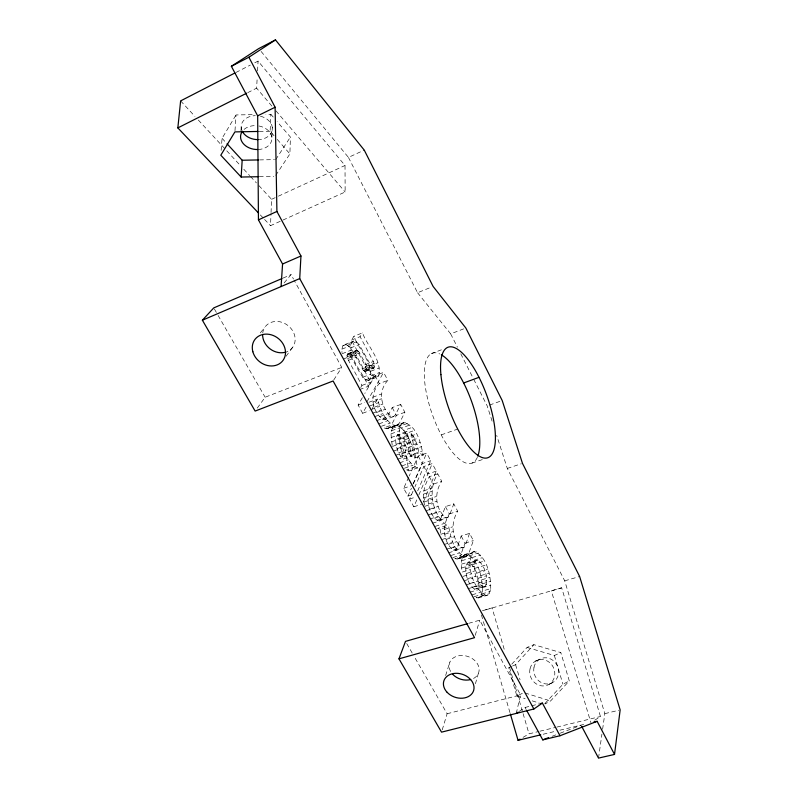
<?xml version="1.0" encoding="UTF-8"?>
<svg xmlns="http://www.w3.org/2000/svg" width="798" height="798" viewBox="0 0 798 798"><rect width="100%" height="100%" fill="white"/><g stroke="black" fill="none" stroke-linecap="round" stroke-linejoin="round"><path stroke-width="0.6" stroke-dasharray="3.99 2.99" d="M275.739 175.37L289.903 153.914L290.412 137.066L277.125 121.595M254.762 62.803L258.073 61.097L345.015 165.475L345.145 191.999L270.512 225.684L271.001 213.704M271.051 212.497L271.579 199.32L257.265 183.819M271.879 137.416L272.288 127.471M274.083 135.78L270.133 131.241L270.861 114.314L265.884 114.403M490.74 588.595C490.69 575.508 487.548 557.632 474.67 551.528L473.074 551.947C465.443 564.625 473.014 589.283 486.381 595.607L489.224 593.722L490.74 588.595L482.361 591.069L480.795 596.196L479.488 597.572L476.127 597.782L484.615 595.298M482.361 591.069C482.411 578.011 479.239 560.086 466.291 554.121L464.675 554.54C459.927 558.899 461.513 566.4 462.172 572.096L470.69 569.503M271.919 106.104L256.627 88.169L257.225 77.097M257.555 70.942L258.073 61.097M240.976 131.151L241.355 124.927M234.991 130.682L236.028 114.952L254.692 114.613M221.156 150.393L222.053 138.333L236.028 114.952M445.414 506.63L449.334 513.942C442.232 525.024 442.581 541.593 453.294 550.151L455.429 550.161L456.915 548.136L461.184 536.007L469.533 533.373L473.374 540.565L468.246 554.919L465.244 556.585C453.813 552.136 450.8 537.333 448.656 526.51C432.356 516.246 426.99 490.241 437.743 473.822L441.733 481.304C434.092 492.316 435.06 508.825 445.623 517.463L447.818 517.593L449.344 515.678L453.793 503.887L445.414 506.63L440.845 518.431L439.289 520.356L437.075 520.236C426.411 511.668 425.563 495.059 433.324 484.137L441.733 481.304M424.706 505.224C421.534 495.448 424.346 485.344 429.324 476.685L437.743 473.822M486.361 584.395C487.538 575.867 484.875 565.842 478.012 560.306L467.568 562.939L466.132 565.024C464.825 573.553 467.528 583.757 474.541 589.163L485.004 586.53L486.361 584.395L477.952 586.889L476.576 589.034M477.952 586.889C479.199 578.39 476.526 568.346 469.633 562.869L467.568 562.939M485.004 586.53L482.999 586.65C476.027 581.173 473.334 570.999 474.571 562.44L475.977 560.356M417.464 467.987C407.997 463.548 404.037 452.705 401.125 443.369C399.968 436.875 397.055 427.04 403.628 422.601C417.164 425.374 420.746 443.379 423.189 455.139L414.701 458.092L410.342 455.798L407.04 443.269L402.99 436.895L408.845 470.96L417.464 467.987L411.499 433.853L395.658 439.538C395.768 446.641 398.142 453.813 402.791 459.229L411.429 456.217L407.08 431.389L397.344 434.94L395.658 439.538M598.52 758.1L601.931 734.07M602.61 729.262L604.834 713.651L564.715 580.834L507.309 468.436L496.685 435.399M392.197 445.304L390.95 433.873L392.257 428.356L395.08 425.693L403.628 422.601M469.533 533.373L465.374 545.493L463.917 547.518L461.803 547.498C451.189 538.869 450.73 522.391 457.703 511.219L453.793 503.887M407.08 431.389L405.913 431.868C401.873 439.718 406.421 449.703 411.429 456.217M516.256 713.412L520.555 694.908L479.748 620.176L468.975 623.248M396.556 425.643L392.456 424.775L383.768 427.918L387.908 428.775L396.556 425.643L399.529 422.96L404.875 412.267L400.706 404.456L395.269 415.05L393.474 416.636L391 416.097C380.576 407 377.793 391.14 387.838 380.347L383.579 372.377L375.06 375.639L364.786 393.494M393.474 416.636L384.836 419.788L382.342 419.269C371.788 410.202 369.145 394.302 379.319 383.569L387.838 380.347M360.706 387.539L361.933 385.444L347.539 358.611L347 355.26L348.008 353.694L349.933 354.841L359.898 372.915L362.781 377.235L365.674 379.858L368.237 380.546L376.856 377.255L378.731 375.828C382.262 359.898 367.549 346.711 362.491 332.886L353.933 336.297L351.469 340.098L364.776 364.806L366.033 368.377L365.793 371.04L365.165 371.539L363.299 370.402L353.404 352.367L350.492 347.978L347.539 345.305L344.876 344.536L342.831 345.863L341.843 349.175L342.003 352.606M368.237 380.546L370.132 379.11C373.793 363.22 358.98 350.063 353.933 336.297M475.418 683.776L478.301 673.592M365.165 371.539L373.773 368.227L374.631 365.065L373.354 361.474L360.078 336.666L362.491 332.886M359.479 389.624L368.247 386.292C363.16 372.187 347.549 358.661 351.569 342.392L353.584 341.075L356.217 341.863L359.15 344.556L370.95 365.554L373.773 368.227M475.229 635.348L479.748 620.176M368.247 386.292L370.651 382.132L357.075 356.965L355.828 353.384L356.068 350.741L356.726 350.262L358.631 351.419L371.449 373.913L374.322 376.556L376.856 377.255M442.232 729.841L447.109 713.751L414.192 656.495M445.623 675.517L449.863 662.121M461.184 536.007L465.035 543.179L459.778 557.533L458.381 558.8L454.85 558.79L463.389 556.146M423.529 501.653L436.287 471.099L432.267 463.578L423.848 466.481L415 486.71M413.035 491.199L409.593 499.069L413.833 506.82L417.224 498.89M418.83 495.019L432.267 463.578M417.683 490.9L430.721 460.675L426.671 453.094L418.242 456.037L409.204 476.047M412.945 484.187L426.671 453.094M408.706 477.154L403.688 488.276L407.958 496.077L411.419 488.236M413.394 483.748L422.292 463.588L430.721 460.675M404.875 412.267L396.397 415.359L390.93 426.072L387.908 428.775M400.706 404.456L392.217 407.579L386.671 418.202L384.836 419.788M372.038 408.995L377.544 399.04C380.057 408.626 384.087 418.85 392.456 424.775M367 401.723L383.579 372.377M362.362 397.693L358.132 405.045L362.641 413.264L366.571 406.292M333.764 379.948L341.744 367.399L294.063 280.088M275.719 159.61L290.412 137.066M257.275 408.107L265.136 397.234L341.744 367.399M286.023 356.297L292.936 346.921M260.298 332.916L264.717 327.449M284.158 282.891L291.08 274.622L293.464 278.991M511.787 664.175L527.079 647.427L533.892 644.684L560.824 652.604L569.303 680.933L550.58 700.953L544.924 704.026M512.585 665.981L515.598 664.684L533.892 644.684M544.805 703.656L562.939 684.245L569.303 680.933M519.189 711.427L525.054 707.467L538.919 703.976M594.739 720.225L600.455 716.494L561.662 587.817L482.75 610.689M523.039 737.372L529.024 733.841L538.71 731.487M235.949 72.468L250.333 65.077M549.014 684.375L552.894 682.41M247.749 92.648L256.627 88.169M511.588 666.41L508.575 667.707L516.895 696.055L523.817 692.624M261.106 51.441L348.447 157.415L364.247 150.104M271.579 199.32L277.235 196.717M278.362 196.188L345.015 165.475M527.079 647.427L554.351 655.497L560.824 652.604M535.438 661.153L539.418 659.397M283.13 278.053L291.08 274.622M348.447 157.415L417.563 292.736L430.89 287.34M397.344 434.94L398.531 434.461L402.791 459.229M351.469 340.098L360.078 336.666M344.876 344.536L353.584 341.075M342.831 345.863L351.569 342.392M347.539 345.305L356.217 341.863M341.843 349.175L350.601 345.704M350.492 347.978L359.15 344.556M342.053 353.753L350.841 350.292M348.008 353.694L356.726 350.262M347.339 354.172L356.068 350.741M348.916 353.943L357.624 350.512M347 355.26L355.738 351.828M349.933 354.841L358.631 351.419M347.08 356.826L355.828 353.384M343.399 359.03L352.197 355.579M350.911 356.307L359.609 352.896M347.539 358.611L356.287 355.18M348.327 360.387L357.075 356.965M364.776 364.806L373.354 361.474M365.574 366.601L374.162 363.29M417.563 292.736L450.68 333.883L463.678 328.866M369.404 366.083L377.943 362.781M362.312 368.885L370.95 365.554M366.033 368.377L374.631 365.065M363.299 370.402L371.928 367.08M366.122 369.923L374.711 366.611M364.287 371.309L372.915 367.988M365.793 371.04L374.392 367.728M370.721 371.24L379.279 367.958M362.781 377.235L371.449 373.913M371.01 375.788L379.579 372.506M431.179 353.714L442.511 349.384M365.674 379.858L374.322 376.556M370.132 379.11L378.731 375.828M552.056 736.315L559.019 733.641M560.176 733.202L581.064 725.192M361.933 385.444L370.651 382.132M372.656 397.294L381.324 394.052M358.132 405.045L364.786 402.561M368.816 402.302L377.544 399.04M372.955 401.953L381.634 398.711M369.763 405.933L378.501 402.681M374.302 407.229L382.99 404.007M371 409.623L379.748 406.382M362.641 413.264L369.274 410.81M372.516 413.274L381.254 410.052M376.606 412.486L385.294 409.274M374.272 416.795L383.01 413.583M379.469 416.756L388.157 413.573M376.626 420.696L385.354 417.494M382.342 419.269L391 416.097M379.04 423.858L387.758 420.676M381.434 426.262L390.142 423.1M385.943 428.775L394.611 425.633M389.594 427.888L398.212 424.765M393.494 426.651L402.062 423.548M395.08 425.693L405.514 422.491M392.257 428.356L400.845 425.254M396.985 425.583L399.18 426.411L407.678 423.339M391.399 430.78L400.017 427.678M399.18 426.411L401.444 428.047L409.933 424.985M390.95 433.873L399.589 430.77M401.444 428.047L403.738 430.421L412.217 427.369M390.95 437.593L399.608 434.491M396.446 436.107L405.035 433.035M403.738 430.421L405.992 433.444L414.451 430.411M489.503 405.075L501.054 400.945M391.469 441.883L400.137 438.79M399.379 439.439L407.948 436.376M405.992 433.444L408.127 437.035L416.586 434.022M405.115 439.678L413.613 436.656L417.095 444.346L418.87 452.825L423.189 455.139M396.017 444.366L404.646 441.294M392.436 446.451L401.125 443.369M408.127 437.035L410.062 441.025L418.521 438.022M407.04 443.269L415.539 440.257M400.596 446.551L409.184 443.508M397.045 448.685L405.693 445.633M393.823 450.98L402.521 447.907M414.701 458.092L411.708 445.244L420.167 442.262M441.224 434.89L457.693 429.075M408.596 447.339L417.095 444.346M398.651 452.825L407.299 449.783M395.539 455.319L404.237 452.257M413.025 449.583L421.494 446.611M401.853 453.803L410.461 450.78M409.613 451.588L418.132 448.606M400.626 456.446L409.274 453.424M397.484 459.289L406.182 456.247M413.972 453.902L422.441 450.94M410.342 455.798L418.87 452.825M399.628 462.84L408.317 459.808M401.933 465.882L410.611 462.87M404.307 468.266L412.965 465.274M415.299 466.87L406.651 469.852L408.845 470.96M436.287 471.099L427.868 473.972L423.848 466.481M472.017 463.089L482.311 459.588M403.688 488.276L411.359 485.673M407.958 496.077L414.531 493.872M423.678 490.86L432.237 487.987M423.359 494.171L431.927 491.309M409.593 499.069L416.167 496.875M507.309 468.436L521.313 463.758M423.479 497.942L432.067 495.079M427.898 499.309L436.436 496.466M424.007 502.012L432.616 499.159M413.833 506.82L421.494 504.276M428.297 504.037L436.855 501.204M424.945 506.291L433.563 503.448M429.643 509.224L438.222 506.401M426.262 510.68L434.89 507.847M427.937 514.989L436.566 512.166M431.828 514.221L440.406 511.418M429.913 519.029L438.531 516.226M434.481 518.131L443.05 515.348M449.334 513.942L457.703 511.219M437.075 520.236L445.623 517.463M439.289 520.356L447.818 517.593M432.516 523.239L441.134 520.456M435.159 526.371L443.758 523.598M446.301 525.623L437.713 528.376L440.087 529.254L448.656 526.51M444.247 529.513L452.765 526.79M440.905 534.241L449.474 531.508M444.686 534.261L453.214 531.548M442.252 539.428L450.84 536.705M446.032 539.428L454.571 536.715M444.107 544.535L452.695 541.832M448.187 544.356L456.725 541.672M465.035 543.179L473.374 540.565M446.381 549.293L454.97 546.6M450.77 548.166L459.309 545.493M453.294 550.151L461.803 547.498M455.429 550.161L463.917 547.518M448.526 552.824L457.104 550.151M450.69 555.578L459.259 552.914M452.815 557.563L461.374 554.919M464.675 554.54L474.67 551.528M463.319 555.787L471.738 553.184M468.087 554.49L476.446 551.907M459.778 557.533L468.246 554.919M456.725 559.208L465.244 556.585M458.381 558.8L466.88 556.176M462.281 557.902L478.361 553.074M461.623 560.765L470.082 558.161M472.047 557.583L480.376 555.029M461.394 564.186L469.882 561.583M474.092 560.246L482.411 557.692M469.633 562.869L478.012 560.306M466.132 565.024L474.571 562.44M461.593 568.006L470.102 565.413M472.037 564.775L484.386 561.034M465.613 568.804L474.082 566.221M474.511 568.435L486.241 564.884M466.092 573.572L474.571 571.009M463.119 576.346L471.648 573.772M479.498 571.458L487.807 568.954M476.596 573.243L484.955 570.72M467.458 578.74L475.957 576.186M480.765 575.627L489.074 573.124M464.426 580.655L472.965 578.091M477.952 578.321L486.321 575.817M481.703 579.797L490.032 577.303M469.603 583.637L478.092 581.094M466.052 584.854L474.591 582.301M478.441 583.069L486.82 580.565M482.72 610.67L492.067 607.886L504.964 651.856M561.662 587.817L551.348 590.899L590.929 722.709M482.301 583.837L490.64 581.363M472.117 587.318L480.596 584.794M467.947 588.744L476.486 586.201M474.541 589.163L482.999 586.65M482.531 587.647L490.89 585.173M470.032 592.166L478.561 589.642M472.127 594.809L480.645 592.296M481.773 593.951L490.171 591.488M474.172 596.685L482.68 594.181M480.795 596.196L489.224 593.722M477.912 598.091L487.937 595.099M564.715 580.834L579.637 576.505M447.109 713.751L520.555 694.908M604.834 713.651L618.979 710.2M539.917 731.197L555.657 727.377M556.874 727.078L600.455 716.494M543.139 734.25L555.089 731.367M559.867 730.21L583.757 724.444M259.2 131.441L270.133 131.241M259.569 159.909L274.482 159.63M259.32 176.687L273.854 176.408M524.984 692.983L550.58 700.953M516.895 696.055L525.134 698.639M532.206 700.853L539.268 703.068M260.308 214.921L263.709 218.512M264.557 219.41L270.512 225.684M180.627 100.897L194.941 116.388M198.313 120.039L240.417 165.595M243.789 169.246L249.684 175.62M250.532 176.538L256.427 182.912M222.053 138.333L226.243 142.902M277.255 139.401L289.903 153.914M270.861 114.314L273.215 117.047M275.938 110.822L345.145 191.999M411.499 433.853L413.613 436.656M214.383 308.976L217.475 314.352M218.093 315.429L265.136 397.234M406.741 643.527L413.573 655.417M525.054 707.467L526.241 709.631M375.06 375.639L379.319 383.569M392.217 407.579L396.397 415.359M418.242 456.037L422.292 463.588M429.324 476.685L433.324 484.137M450.68 333.883L457.424 347.18M460.785 353.823L473.154 378.202M473.713 379.309L487.199 405.903L492.885 423.598M410.062 441.025L411.708 445.244M554.351 655.497L562.939 684.245M515.598 664.684L520.057 679.816M509.493 667.298L522.75 712.454M523.099 713.641L529.024 733.841M481.433 614.949L510.032 712.853M440.087 529.254L440.735 533.244M260.427 116.219A15.641 11.91 7.2 0 1 272.337 128.947A15.641 11.91 7.2 0 1 259.19 139.57M241.754 130.114A15.641 11.91 7.2 0 1 255.32 115.67M258.921 125.974A15.741 11.89 7 0 1 271.919 138.872A15.741 11.89 7 0 1 257.694 149.535M244.088 129.396A15.741 11.89 7 0 1 256.856 125.695M450.631 671.497A15.352 11.93 18.6 0 1 457.503 656.026A15.352 11.93 18.6 0 1 477.633 664.155A15.352 11.93 18.6 0 1 470.64 679.577M477.374 457.274A58.424 20.678 70.2 0 1 432.815 415.798A58.424 20.678 70.2 0 1 439.728 353.953M262.732 332.906A17.147 14.703 37.8 0 1 287.888 325.474A17.147 14.703 37.8 0 1 286.971 351.699M530.002 668.973A13.456 12.329 63.5 0 0 546.032 685.612A13.456 12.329 63.5 0 0 550.76 663.627A13.456 12.329 63.5 0 0 530.002 668.973M534.022 667.158A13.337 12.239 63.3 0 0 549.932 683.637A13.337 12.239 63.3 0 0 554.62 661.841A13.337 12.239 63.3 0 0 534.022 667.158"/><path stroke-width="1.2" d="M614.52 754.429L597.143 721.312L560.016 735.736L542.391 703.098L533.872 708.993L299.719 278.592L300.956 255.998L276.906 211.46L275.111 107.231L248.886 57.227L275.49 39.9L364.247 150.104L433.105 286.432L465.842 328.028L502.211 400.536L522.481 463.369L579.637 576.505L620.156 709.921L614.52 754.429L598.52 758.1L581.642 726.29M258.113 176.717L241.156 177.036L242.173 160.238L227.081 143.81M281.076 286.562L282.572 264.008L258.442 219.869L257.664 115.84L231.37 66.284L258.751 48.578L275.49 39.9M258.612 213.126L177.844 127.899L180.627 100.897L234.841 73.037M533.872 708.993L441.543 732.145L398.98 658.839L405.494 641.373L467.768 623.597M398.98 658.839L474.531 637.682L333.105 380.985L255.141 411.07L202.383 320.207L213.764 307.898L281.993 278.542M516.256 713.412L518.211 712.095M510.381 714.05L518.052 740.315L520.047 739.138M231.37 66.284L248.886 57.227M177.844 127.899L246.642 93.206M257.664 115.84L275.111 107.231M258.442 219.869L276.906 211.46M282.572 264.008L300.956 255.998M202.383 320.207L299.719 278.592M526.83 710.709L542.77 739.866L548.575 737.641M463.658 382.98L479.019 377.324M540.076 703.686L542.391 703.098M518.052 740.315L540.745 734.828M593.702 722.14L597.143 721.312M542.77 739.866L560.016 735.736M257.983 131.461L234.911 131.889L220.797 155.211L241.156 177.036M242.173 160.238L258.323 159.939M257.694 149.535A15.741 11.89 7 0 1 241.924 131.949M258.193 139.61A15.641 11.91 7.2 0 1 242.183 131.121M470.64 679.577A15.352 11.93 18.6 0 1 452.795 674.4M441.354 354.801A58.424 20.678 70.2 0 1 471.498 401.165A58.424 20.678 70.2 0 1 477.832 456.127M286.043 352.038A17.147 14.703 37.8 0 1 262.602 334.911M447.129 692.315A15.641 12.05 18.8 0 0 473.184 691.696A15.641 12.05 18.8 0 0 455.858 673.303A15.641 12.05 18.8 0 0 447.129 692.315M440.915 374.631A58.743 20.09 70.2 0 0 485.413 458.132A58.743 20.09 70.2 0 0 477.583 374.561A58.743 20.09 70.2 0 0 440.915 374.631M252.846 351.728A17.516 14.913 37.4 0 0 280.627 362.91A17.516 14.913 37.4 0 0 273.195 335.479A17.516 14.913 37.4 0 0 252.846 351.728"/></g></svg>
